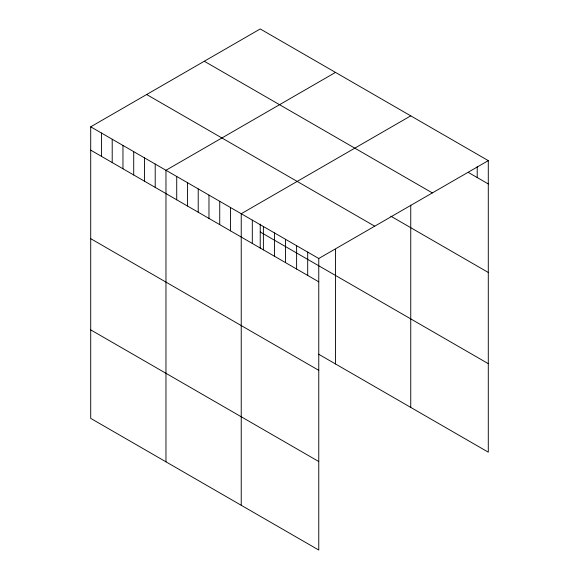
<?xml version="1.0" encoding="UTF-8"?>
<svg xmlns="http://www.w3.org/2000/svg" width="579" height="579" viewBox="0 0 579 579"><rect width="100%" height="100%" fill="white"/><g stroke="black" fill="none" stroke-linecap="round" stroke-linejoin="round"><path stroke-width="0.87" d="M90.708 126.823L318.768 258.495L318.768 550.05L90.708 418.378L90.708 126.823L260.232 28.95L488.292 160.622L488.292 452.177L318.595 354.203M335.487 72.404L165.97 170.269L165.97 461.832M410.75 115.851L241.233 213.723L241.233 505.279M318.768 258.495L488.292 160.622M468.353 172.441L488.292 183.948M204.286 61.251L432.347 192.916M390.782 216.17L488.292 272.463M146.653 94.522L374.714 226.194M260.232 231.991L488.292 363.663M90.708 150.149L318.768 281.821M90.708 238.664L318.768 370.336M90.708 329.864L318.768 461.535M477.212 166.788L477.212 177.558M410.75 205.118L410.75 407.413M335.487 249.39L335.487 363.959M307.695 252.097L307.695 275.43M296.614 245.699L296.614 269.032M285.541 239.308L285.541 262.634M274.46 232.91L274.46 256.244M263.387 226.512L263.387 249.846M260.232 224.174L260.232 248.253M252.306 220.121L252.306 243.448M230.478 207.514L230.478 230.847M219.731 201.311L219.731 224.638M208.976 195.101L208.976 218.435M198.221 188.892L198.221 212.225M187.473 182.689L187.473 206.015M176.718 176.479L176.718 199.813M155.215 164.067L155.215 187.393M144.468 157.857L144.468 181.191M133.713 151.647L133.713 174.981M122.965 145.445L122.965 168.771M112.21 139.235L112.21 162.569M101.463 133.025L101.463 156.359"/></g></svg>
